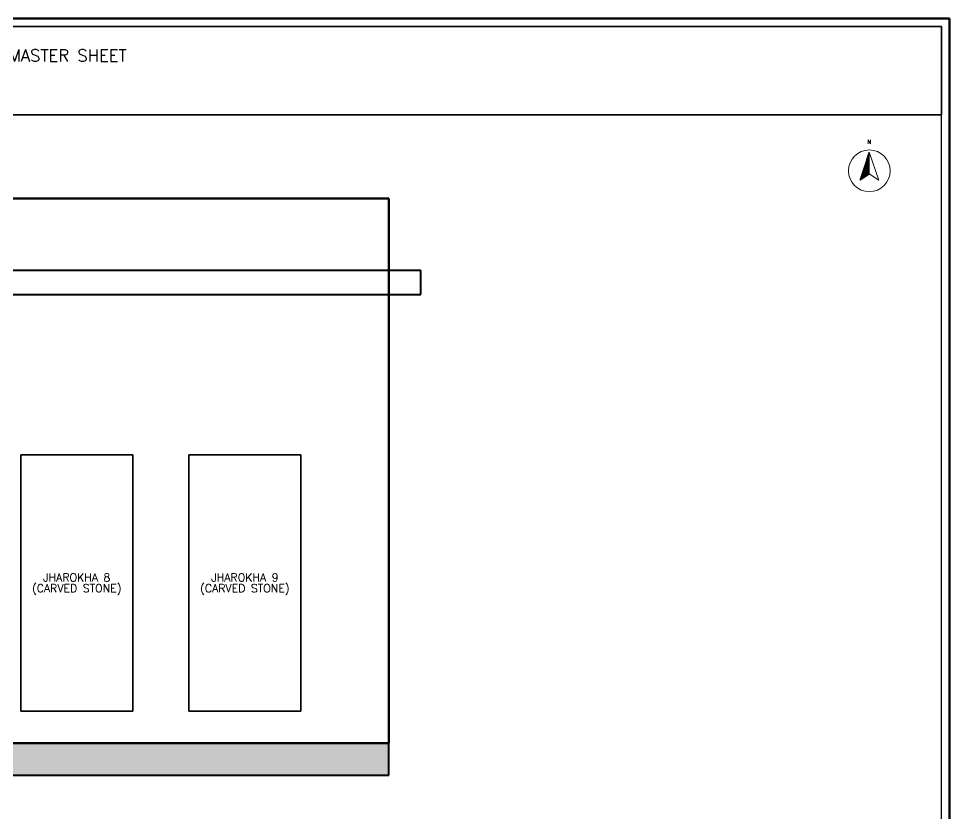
# Model space of a CAD drawing. Header units: inches. Extents: x 0 to 1800, y 0 to 1191.
# Drawn here: x 1102 to 1800, y 595 to 1191 of the extents above; entities that cross this region are included whole.
import ezdxf
from ezdxf.enums import TextEntityAlignment as Align

# ---------------------------------------------------------------- set-up
doc = ezdxf.new("R2010")
doc.units = ezdxf.units.IN
doc.header["$MEASUREMENT"] = 0
for name, color, linetype in [('A-HATCH', 8, 'Continuous'), ('A-ROOF', 5, 'Continuous'), ('A-TEXT-TTL', 7, 'Continuous'), ('A-TTLB', 7, 'Continuous'), ('A-WALL', 7, 'Continuous'), ('A-WINDOW', 4, 'Continuous')]:
    doc.layers.add(name, color=color, linetype=linetype)
doc.styles.add('SIMPLEX', font='simplex.shx')

msp = doc.modelspace()

# ---------------------------------------------------------------- hatches: boundary and pattern name
at = {"layer": 'A-HATCH'}
h = msp.add_hatch(dxfattribs=at)
h.set_pattern_fill('SOLID')
h.paths.add_polyline_path([(180, 624), (1380, 624), (1380, 648), (180, 648)])
at = {"layer": 'A-TTLB'}
h = msp.add_hatch(dxfattribs=at)
h.set_pattern_fill('SOLID')
h.paths.add_polyline_path([(1740, 1090.7), (1732.98, 1069.64), (1740, 1074.32)])

# ---------------------------------------------------------------- linework, layer by layer
at = {"layer": 'A-ROOF', "lineweight": 40}
for p, q in [((1404, 1002), (156, 1002)), ((1404, 984), (1404, 1002)), ((156, 984), (1404, 984))]:
    msp.add_line(p, q, dxfattribs=at)
at = {"layer": 'A-TTLB', "lineweight": 50}
for p, q in [((1800, 1190.66), (0, 1190.66)), ((1800, 0), (1800, 1190.66))]:
    msp.add_line(p, q, dxfattribs=at)
at = {"layer": 'A-TTLB', "lineweight": 25}
for p, q in [((1794, 1184.66), (6, 1184.66)), ((1794, 6), (1794, 1184.66))]:
    msp.add_line(p, q, dxfattribs=at)
at = {"layer": 'A-TTLB', "lineweight": 35}
for p, q in [((1794, 1184.66), (6, 1184.66)), ((1794, 1118.66), (1794, 1184.66)), ((6, 1118.66), (1794, 1118.66))]:
    msp.add_line(p, q, dxfattribs=at)
at = {"layer": 'A-TTLB', "lineweight": 20}
for p, q in [((1740, 1090.7), (1747.02, 1069.64)), ((1747.02, 1069.64), (1740, 1074.32))]:
    msp.add_line(p, q, dxfattribs=at)
msp.add_circle((1740, 1076.66), 15.6, dxfattribs=at)
at = {"layer": 'A-WALL', "lineweight": 50}
for p, q in [((1380, 1056), (180, 1056)), ((1380, 648), (1380, 1056)), ((180, 648), (1380, 648))]:
    msp.add_line(p, q, dxfattribs=at)
at = {"layer": 'A-WALL', "lineweight": 40}
for p, q in [((1380, 648), (180, 648)), ((1380, 624), (1380, 648)), ((180, 624), (1380, 624))]:
    msp.add_line(p, q, dxfattribs=at)
at = {"layer": 'A-WINDOW', "lineweight": 35}
for p, q in [((1188, 864), (1104, 864)), ((1104, 864), (1104, 672)), ((1188, 672), (1188, 864)), ((1314, 864), (1230, 864)), ((1230, 864), (1230, 672)), ((1314, 672), (1314, 864)), ((1104, 672), (1188, 672)), ((1230, 672), (1314, 672))]:
    msp.add_line(p, q, dxfattribs=at)

# ---------------------------------------------------------------- texts
at = {"layer": 'A-TEXT-TTL', "style": 'SIMPLEX'}
for s, height, p in [('SHEET 14 OF 16  -  HERITAGE FACADE, BAY TYPOLOGIES & LOCKER SYSTEM MASTER SHEET', 9, (900, 1163.06)), ('N', 3, (1740, 1098.26))]:
    msp.add_text(s, height=height, dxfattribs=at).set_placement(p, align=Align.MIDDLE_CENTER)
at = {"layer": 'A-WINDOW', "style": 'SIMPLEX'}
for s, p in [('JHAROKHA 8', (1146, 772.05)), ('JHAROKHA 9', (1272, 772.05)), ('(CARVED STONE)', (1146, 763.95)), ('(CARVED STONE)', (1272, 763.95))]:
    msp.add_text(s, height=6, dxfattribs=at).set_placement(p, align=Align.MIDDLE_CENTER)

doc.saveas('drawing.dxf')
